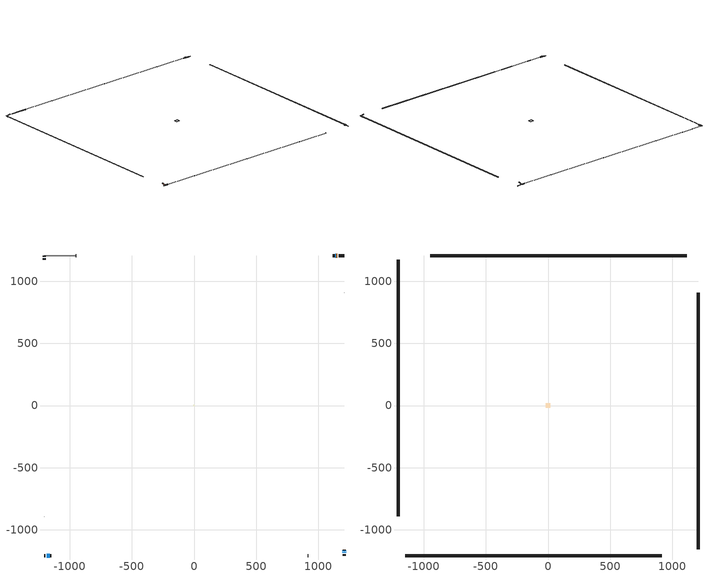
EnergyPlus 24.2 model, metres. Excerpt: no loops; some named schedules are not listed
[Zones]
conditioned space
 floor adiabatic (AdiabaticFloorConstruction): -5.72,-5.72 -5.72,5.72 5.72,5.72 5.72,-5.72 z1.55
 floor foundation (Slab1 construction): -5.61,-5.61 -5.61,5.61 5.61,5.61 5.61,-5.61 z-1.65
 floor foundation (Slab2 construction): -2.3,-0.75 -2.3,0.75 2.3,0.75 2.3,-0.75 z0
 wall outside (RimJoist1 construction): 1182.34,1206.89 1172.1,1206.89 / -1206.89,-1206.89 -1196.65,-1206.89 / -1206.89,1206.89 -1206.89,1196.65 / 1206.89,-1206.89 1206.89,-1196.65 z1.55:1.85
 wall outside (AdiabaticWallConstruction 1): 1152.52,1206.89 1151.6,1206.89 / 1150.68,1206.89 1149.95,1206.89 / 1147.28,1206.89 1146.52,1206.89 z1.55:3.58
 wall outside (AdiabaticWallConstruction): 1145.6,1206.89 1144.93,1206.89 z1.55:2.03; 1206.89,-1186.44 1206.89,-1185.88 / 1206.89,-1178.26 1206.89,-1177.98 / -1186.44,-1206.89 -1184.05,-1206.89 / -1206.89,1186.44 -1206.89,1186.16 / 1142.01,1206.89 1139.8,1206.89 z1.55:3.33; 1206.89,-1184.95 1206.89,-1184.39 / 1206.89,-1180.86 1206.89,-1179.19 / 1206.89,-1177.06 1206.89,-1176.77 / -1183.12,-1206.89 -1180.73,-1206.89 / -1206.89,1185.23 -1206.89,1184.94 / -1179.81,-1206.89 -1178.15,-1206.89 / 1206.89,-1174.21 1206.89,-1173.49 / -1171.87,-1206.89 -1169.48,-1206.89 / 1144.01,1206.89 1142.94,1206.89 / 1138.87,1206.89 1136.65,1206.89 z1.55:1.96; 1206.89,-1183.47 1206.89,-1181.79 / 1206.89,-1172.57 1206.89,-1172.28 / -1166.51,-1206.89 -1164.12,-1206.89 / -1206.89,1184.02 -1206.89,1183.74 z1.55:3.02; 1206.89,-1175.85 1206.89,-1175.13 / -1177.23,-1206.89 -1174.84,-1206.89 / -1163.19,-1206.89 -1160.83,-1206.89 z1.55:2.72; -1173.91,-1206.89 -1172.79,-1206.89 / -1168.55,-1206.89 -1167.43,-1206.89 z1.55:3.23; 1206.89,-1171.36 1206.89,-1170.19 z1.55:2.26
 wall outside (Wall1 construction): 1135.73,1206.89 1129.02,1206.89 / -1159.9,-1206.89 -1153.19,-1206.89 / -1206.89,1182.81 -1206.89,1176.1 / 1206.89,-1169.26 1206.89,-1162.55 z1.55:3.99
 wall outside (Wall3 construction): 1120.01,1206.89 1117.47,1206.89 / -1152.26,-1206.89 -1149.72,-1206.89 / -1206.89,1175.17 -1206.89,1172.63 / 1206.89,-1161.62 1206.89,-1159.08 z1.55:3.99
 wall outside (Wall5 construction): -948.8,1206.89 -950.71,1206.89 / 916.55,-1206.89 918.46,-1206.89 / -1206.89,-893.64 -1206.89,-895.55 / 1206.89,907.19 1206.89,909.1 z1.55:3.99
 wall foundation (FoundationWall1 construction): 1183.27,1206.89,-1.65 1183.27,1206.89,1.55 1204.53,1206.89,1.55 1204.53,1206.89,1.2 1206.89,1206.89,1.2 1206.89,1206.89,-1.65
 wall othersidecoefficients (RimJoist2 construction): 1171.17,1206.89 1162.73,1206.89 z1.55:1.85
 wall othersidecoefficients (AdiabaticWallConstruction 1): 1149.02,1206.89 1148.21,1206.89 z1.55:3.58
 wall othersidecoefficients (Wall2 construction): 1128.09,1206.89 1120.94,1206.89 z1.55:3.99
 wall adiabatic (Wall6 construction): -951.64,1206.89 -1205.96,1206.89 z1.55:3.99
 window (WindowConstruction 22): 1145.6,1206.89 1144.94,1206.89 z1.55:2.03
 window (WindowConstruction 3): 1206.89,-1186.44 1206.89,-1185.88 z1.55:3.33
 window (WindowConstruction 4): 1206.89,-1184.95 1206.89,-1184.39 z1.55:1.96
 window (WindowConstruction 5): 1206.89,-1183.46 1206.89,-1181.79 z1.55:3.02
 window (WindowConstruction 6): 1206.89,-1180.86 1206.89,-1179.19 z1.55:1.96
 window (WindowConstruction 7): 1206.89,-1178.26 1206.89,-1177.98 z1.55:3.33
 window (WindowConstruction 8): 1206.89,-1177.05 1206.89,-1176.77 z1.55:1.96
 window (WindowConstruction 9): -1186.44,-1206.89 -1184.05,-1206.89 z1.55:3.33
 window (WindowConstruction 10): -1183.12,-1206.89 -1180.74,-1206.89 z1.55:1.96
 window (WindowConstruction 11): -1206.89,1186.44 -1206.89,1186.16 z1.55:3.33
 window (WindowConstruction 12): -1206.89,1185.23 -1206.89,1184.95 z1.55:1.96
 window (WindowConstruction 13): -1179.81,-1206.89 -1178.15,-1206.89 z1.55:1.96
 window (WindowConstruction 14): 1206.89,-1175.84 1206.89,-1175.13 z1.55:2.72
 window (WindowConstruction 15): 1206.89,-1174.21 1206.89,-1173.49 z1.55:1.96
 window (WindowConstruction 16): -1177.23,-1206.89 -1174.84,-1206.89 z1.55:2.72
 window (WindowConstruction 23): -1173.91,-1206.89 -1172.79,-1206.89 z1.55:3.23
 window (WindowConstruction 17): -1171.86,-1206.89 -1169.48,-1206.89 z1.55:1.96
 window (WindowConstruction 24): -1168.55,-1206.89 -1167.43,-1206.89 z1.55:3.23
 window (WindowConstruction 18): 1206.89,-1172.57 1206.89,-1172.29 z1.55:3.02
 window (WindowConstruction 19): -1166.5,-1206.89 -1164.12,-1206.89 z1.55:3.02
 window (WindowConstruction 20): -1206.89,1184.02 -1206.89,1183.74 z1.55:3.02
 window (WindowConstruction 21): -1163.19,-1206.89 -1160.83,-1206.89 z1.55:2.72
 window (WindowConstruction 25): 1206.89,-1171.36 1206.89,-1170.19 z1.55:2.26
 window (WindowConstruction): 1144.01,1206.89 1142.94,1206.89 z1.55:1.96
 window (WindowConstruction 1): 1142.01,1206.89 1139.8,1206.89 z1.55:3.33
 window (WindowConstruction 2): 1138.87,1206.89 1136.65,1206.89 z1.55:1.96
 door (Door): 1152.52,1206.89 1151.61,1206.89 z1.55:3.58
 door (Door 1): 1150.68,1206.89 1149.95,1206.89 z1.55:3.58
 door inside (Door 2): 1149.02,1206.89 1148.21,1206.89 z1.55:3.58
 door (Door 3): 1147.28,1206.89 1146.53,1206.89 z1.55:3.58
 ceiling adiabatic (AdiabaticFloorConstruction): 5.72,-5.72 5.72,5.72 -5.72,5.72 -5.72,-5.72 z1.55
attic - vented
 floor to conditioned space (Floor1 construction Reversed): -16.28,-16.28 -16.28,16.28 16.28,16.28 16.28,-16.28 z3.99
 wall outside (Wall4 construction): 1116.54,1206.89 -947.87,1206.89 / -1148.79,-1206.89 915.62,-1206.89 / -1206.89,1171.7 -1206.89,-892.71 / 1206.89,-1158.15 1206.89,906.26 z1.55:3.99
 roof outside (Roof1 construction): 1153.45,1206.89,3.99 1153.45,1175.18,14.56 1161.8,1175.18,14.56 1161.8,1206.89,3.99; -1187.37,-1206.89,3.99 -1187.37,-1175.18,14.56 -1195.72,-1175.18,14.56 -1195.72,-1206.89,3.99; -1206.89,1187.37,3.99 -1175.18,1187.37,14.56 -1175.18,1195.72,14.56 -1206.89,1195.72,3.99; 1206.89,-1187.37,3.99 1175.18,-1187.37,14.56 1175.18,-1195.72,14.56 1206.89,-1195.72,3.99
shading: 1144.03,1206.89 1146.51,1206.89 1146.51,1209.94 1144.03,1209.94 z2.94; 1206.89,-1184.36 1206.89,-1187.96 1207.5,-1187.96 1207.5,-1184.36 z4.85; 1206.89,-1183.78 1206.89,-1185.56 1207.5,-1185.56 1207.5,-1183.78 z2.56; 1206.89,-1179.96 1206.89,-1185.29 1207.5,-1185.29 1207.5,-1179.96 z4.85; 1206.89,-1178.28 1206.89,-1181.77 1207.5,-1181.77 1207.5,-1178.28 z2.87; 1206.89,-1177.07 1206.89,-1179.17 1207.5,-1179.17 1207.5,-1177.07 z4.24; 1206.89,-1176.47 1206.89,-1177.35 1207.5,-1177.35 1207.5,-1176.47 z2.25; -1182.53,-1206.89 -1187.96,-1206.89 -1187.96,-1207.5 -1182.53,-1207.5 z4.85; -1180.13,-1206.89 -1183.73,-1206.89 -1183.73,-1207.5 -1180.13,-1207.5 z2.56; -1206.89,1185.25 -1206.89,1187.35 -1209.94,1187.35 -1209.94,1185.25 z4.24; -1206.89,1184.65 -1206.89,1185.53 -1209.94,1185.53 -1209.94,1184.65 z2.25; -1177.86,-1206.89 -1180.11,-1206.89 -1180.11,-1207.5 -1177.86,-1207.5 z2.25; 1206.89,-1174.22 1206.89,-1176.76 1209.94,-1176.76 1209.94,-1174.22 z3.63; 1206.89,-1173.2 1206.89,-1174.5 1209.94,-1174.5 1209.94,-1173.2 z2.25; -1173.01,-1206.89 -1179.05,-1206.89 -1179.05,-1207.5 -1173.01,-1207.5 z4.55; -1171.57,-1206.89 -1175.13,-1206.89 -1175.13,-1207.5 -1171.57,-1207.5 z4.45; -1168.57,-1206.89 -1172.78,-1206.89 -1172.78,-1207.5 -1168.57,-1207.5 z2.87; -1166.52,-1206.89 -1169.46,-1206.89 -1169.46,-1210.55 -1166.52,-1210.55 z4.14; 1206.89,-1171.37 1206.89,-1173.48 1207.5,-1173.48 1207.5,-1171.37 z3.93; -1163.21,-1206.89 -1167.42,-1206.89 -1167.42,-1209.94 -1163.21,-1209.94 z3.93; -1206.89,1182.83 -1206.89,1184.93 -1209.94,1184.93 -1209.94,1182.83 z3.93; -1156.26,-1206.89 -1167.76,-1206.89 -1167.76,-1207.5 -1156.26,-1207.5 z7.29; 1206.89,-1165.92 1206.89,-1175.63 1207.5,-1175.63 1207.5,-1165.92 z6.53; 1142.64,1206.89 1144.31,1206.89 1144.31,1209.94 1142.64,1209.94 z2.25; 1138.89,1206.89 1142.92,1206.89 1142.92,1209.94 1138.89,1209.94 z4.24; 1136.36,1206.89 1139.17,1206.89 1139.17,1209.94 1136.36,1209.94 z2.25
[Building]
Building 1: Terrain=Suburbs
[Site:Location]
Calgary Intl AP_AB: Latitude {deg}=51.11; Longitude {deg}=-114.02; Time Zone {hr}=-7; Elevation {m}=1084; Keep Site Location Information=Yes
[Site:GroundTemperature:Shallow]
0.326196, -1.55603, -1.70677, -0.813554, 2.7722, 6.34125, 9.43543, 11.3955, 11.562, 9.96783, 6.95256, 3.49299
[Site:WaterMainsTemperature]
Calculation Method=Schedule; Temperature Schedule=mains temperature schedule
[Material] Roughness=Rough; Thermal Absorptance=0.9
Name | Thickness {m} | Conductivity {W/m-K} | Density {kg/m3} | Specific Heat {J/kg-K} | Solar Absorptance | Visible Absorptance
asphalt or fiberglass shingles | 0.00635 | 0.162714 | 1121.4 | 1465.45 | 0.4 | 0.4
ceiling loosefill ins | 0.254 | 0.0480833 | 16.02 | 1046.75 | 0.7 | 0.7
ceiling stud and cavity | 0.1397 | 0.100554 | 65.682 | 1177.47 | 0.7 | 0.7
concrete 4.0 in. | 0.1016 | 1.803125 | 2242.8 | 837.4 | 0.7 | 0.7
concrete 8.0 in. | 0.2032 | 1.803125 | 2242.8 | 837.4 | 0.7 | 0.7
door material | 0.04445 | 0.188738 | 512.64 | 1214.23 | 0.7 | 0.7
door material 1 | 0.04445 | 0.0451087 | 512.64 | 1214.23 | 0.7 | 0.7
door material 2 | 0.04445 | 0.0493698 | 512.64 | 1214.23 | 0.7 | 0.7
exterior vertical ins | 0.0442575 | 0.029427 | 32.04 | 1214.23 | 0.7 | 0.7
floor covering | 0.0127 | 0.0433444 | 54.468 | 1339.84 | 0.6 | 0.6
floor rigid ins; wall rigid ins 2 | 0.512978 | 0.029427 | 32.04 | 1214.23 | 0.7 | 0.7
floor stud and cavity | 0.1397 | 1.75129 | 37.0049 | 1207.88 | 0.7 | 0.7
furniture material conditioned space 1 | 0.1524 | 0.115458 | 640.8 | 1214.23 | 0.6 | 0.6
gypsum board | 0.0127 | 0.160291 | 801 | 837.4 | 0.6 | 0.6
gypsum board 1 | 0.0127 | 0.160291 | 801 | 837.4 | 0.7 | 0.7
osb sheathing 0.5 in. | 0.0127 | 0.115458 | 512.64 | 1214.23 | 0.7 | 0.7
osb sheathing 0.75 in. | 0.01905 | 0.115458 | 512.64 | 1214.23 | 0.7 | 0.7
osb sheathing 2.0 in. | 0.0508 | 0.115458 | 512.64 | 1214.23 | 0.7 | 0.7
rim joist rigid ins; rim joist rigid ins 1; wall rigid ins | 0.051816 | 0.029427 | 32.04 | 1214.23 | 0.7 | 0.7
rim joist stud and cavity | 0.0508 | 0.040317 | 125.044 | 1163.47 | 0.6 | 0.6
rim joist stud and cavity 1 | 0.0508 | 0.0362836 | 125.044 | 1163.47 | 0.6 | 0.6
wall rigid ins 1 | 0.051816 | 0.029427 | 32.04 | 1214.23 | 0.4 | 0.4
wall stud and cavity | 0.1397 | 0.228645 | 139.0536 | 1170.24 | 0.7 | 0.7
wall stud and cavity 1 | 0.1397 | 0.220667 | 139.0536 | 1170.24 | 0.7 | 0.7
wall stud and cavity 2 | 0.1397 | 0.233353 | 139.0536 | 1170.24 | 0.7 | 0.7
wall stud and cavity 3 | 0.0889 | 6.9971 | 50.32683 | 1063.81 | 0.6 | 0.6
wall stud and cavity 4 | 0.1397 | 0.234034 | 139.0536 | 1170.24 | 0.7 | 0.7
wall stud and cavity 5 | 0.1397 | 0.180503 | 139.0536 | 1170.24 | 0.7 | 0.7
wall stud and cavity 6 | 0.0889 | 0.380278 | 52.3479 | 1209.89 | 0.7 | 0.7
wall stud and cavity 7 | 0.0889 | 0.391764 | 83.0341 | 1211.67 | 0.7 | 0.7
wood siding | 0.0254 | 0.102417 | 544.68 | 1172.36 | 0.4 | 0.4
wood siding 1 | 0.00254 | 0.102417 | 544.68 | 1172.36 | 0.4 | 0.4
wood siding 2; wood siding 3; wood siding 4 | 0.0254 | 0.102417 | 544.68 | 1172.36 | 0.7 | 0.7
[WindowMaterial:SimpleGlazingSystem]
Name | U-Factor {W/m2-K} | Solar Heat Gain Coefficient
WindowMaterial | 1.887935 | 0.48
WindowMaterial 1 | 1.75848 | 0.55
WindowMaterial 10 | 1.86693 | 0.49
WindowMaterial 11 | 1.94017 | 0.46
WindowMaterial 12 | 1.91803 | 0.46
WindowMaterial 13 | 1.79027 | 0.53
WindowMaterial 14 | 1.975944 | 0.44
WindowMaterial 15 | 1.76018 | 0.55
WindowMaterial 16 | 1.79084 | 0.53
WindowMaterial 17 | 2.58406 | 0.46
WindowMaterial 18 | 1.8022 | 0.53
WindowMaterial 19 | 2.00661 | 0.43
WindowMaterial 2 | 1.91519 | 0.46
WindowMaterial 3 | 1.96402 | 0.45
WindowMaterial 4 | 1.94301 | 0.45
WindowMaterial 5 | 1.97765 | 0.44
WindowMaterial 6 | 1.970266 | 0.44
WindowMaterial 7 | 2.05884 | 0.38
WindowMaterial 8 | 1.66876 | 0.59
WindowMaterial 9 | 1.85443 | 0.5
[Construction]
AdiabaticFloorConstruction: floor stud and cavity, floor rigid ins, osb sheathing 0.75 in., floor covering
AdiabaticWallConstruction: wood siding 3, wall rigid ins 2, wall stud and cavity 6, gypsum board
AdiabaticWallConstruction 1: wood siding 4, wall rigid ins 2, wall stud and cavity 6, gypsum board
Door: door material
Door 1; Door 3: door material 1
Door 2: door material 2
Floor1 construction Reversed: gypsum board, ceiling stud and cavity, ceiling loosefill ins
FoundationWall1 construction: concrete 8.0 in., gypsum board 1
furniture construction conditioned space 1: furniture material conditioned space 1
PartitionWallConstruction: gypsum board, wall stud and cavity 7, gypsum board
RimJoist1 construction: wood siding 2, rim joist rigid ins, osb sheathing 2.0 in., rim joist stud and cavity
RimJoist2 construction: rim joist rigid ins 1, osb sheathing 2.0 in., rim joist stud and cavity 1
Roof1 construction: asphalt or fiberglass shingles
Slab1 construction; Slab2 construction: concrete 4.0 in.
Wall1 construction: wood siding, wall rigid ins, osb sheathing 0.5 in., wall stud and cavity, gypsum board
Wall2 construction: wall rigid ins 1, osb sheathing 0.5 in., wall stud and cavity 1, gypsum board
Wall3 construction: wood siding, wall rigid ins, osb sheathing 0.5 in., wall stud and cavity 2, gypsum board
Wall4 construction: wood siding 1, wall stud and cavity 3
Wall5 construction: wood siding, wall rigid ins, osb sheathing 0.5 in., wall stud and cavity 4, gypsum board
Wall6 construction: wall rigid ins 1, osb sheathing 0.5 in., wall stud and cavity 5, gypsum board
WindowConstruction: WindowMaterial
WindowConstruction 1: WindowMaterial 1
WindowConstruction 10; WindowConstruction 17: WindowMaterial 9
WindowConstruction 11; WindowConstruction 7: WindowMaterial 6
WindowConstruction 12; WindowConstruction 8: WindowMaterial 7
WindowConstruction 13: WindowMaterial 10
WindowConstruction 14: WindowMaterial 11
WindowConstruction 15: WindowMaterial 12
WindowConstruction 16: WindowMaterial 13
WindowConstruction 18; WindowConstruction 20: WindowMaterial 14
WindowConstruction 19: WindowMaterial 15
WindowConstruction 2: WindowMaterial 2
WindowConstruction 21: WindowMaterial 16
WindowConstruction 22: WindowMaterial 17
WindowConstruction 23; WindowConstruction 24: WindowMaterial 18
WindowConstruction 25: WindowMaterial 19
WindowConstruction 3: WindowMaterial 3
WindowConstruction 4; WindowConstruction 6: WindowMaterial 4
WindowConstruction 5: WindowMaterial 5
WindowConstruction 9: WindowMaterial 8
[Zone] Multiplier=1; Part of Total Floor Area=Yes
Name | Volume {m3}
attic - vented | 1819.2
conditioned space | 808.8
[Space]
Name | Zone | Volume {m3}
attic - vented 1 | attic - vented | 1819.2
conditioned space 1 | conditioned space | 808.8
[ZoneInfiltration:EffectiveLeakageArea]
infil attic - vented 1: Zone or Space=attic - vented 1; Schedule=Always On Discrete; Effective Air Leakage Area {cm2}=36347; Stack Coefficient=0.000904652; Wind Coefficient=2.03217e-05
[ZoneMixing]
whole house fan mix: Zone or Space=attic - vented; Schedule=Always On Continuous; Design Flow Rate Calculation Method=Flow/Zone; Design Flow Rate {m3/s}=0; Source Zone or Space=conditioned space
[SurfaceProperty:OtherSideCoefficients]
other non-freezing space: Combined Convective/Radiative Film Coefficient {W/m2-K}=8.35; Constant Temperature Coefficient=1; External Dry-Bulb Temperature Coefficient=0; Ground Temperature Coefficient=0; Wind Speed Coefficient=0; Zone Air Temperature Coefficient=0; Constant Temperature Schedule=other non-freezing space; Previous Other Side Temperature Coefficient=0
[SurfaceProperty:ExposedFoundationPerimeter] Exposed Perimeter Calculation Method=TotalExposedPerimeter
Name | Total Exposed Perimeter {m}
Slab1 | 23.622
Slab2 | 12.192
[InternalMass] Zone or ZoneList=conditioned space; Space or SpaceList=conditioned space 1
Name | Construction | Surface Area {m2}
furniture mass conditioned space 1 | furniture construction conditioned space 1 | 105.56
partition wall mass | PartitionWallConstruction | 263.9
[Lights]
interior lighting: Zone or ZoneList or Space or SpaceList=conditioned space 1; Schedule=interior lighting schedule; Design Level Calculation Method=LightingLevel; Lighting Level {W}=343.2; Return Air Fraction=0; Fraction Radiant=0.6; Fraction Visible=0.2; Fraction Replaceable=1
[People]
occupants: Zone or ZoneList or Space or SpaceList=conditioned space 1; Number of People Schedule=occupants schedule; Number of People Calculation Method=People; Number of People=3; Fraction Radiant=0.314171; Sensible Heat Fraction=0.56303; Activity Level Schedule=occupants activity schedule; Carbon Dioxide Generation Rate {m3/s-W}=0; Enable ASHRAE 55 Comfort Warnings=No; Mean Radiant Temperature Calculation Type=EnclosureAveraged
[ElectricEquipment] Zone or ZoneList or Space or SpaceList=conditioned space 1; Design Level Calculation Method=EquipmentLevel
Name | Schedule | Design Level {W} | Fraction Latent | Fraction Radiant | Fraction Lost
clothes dryer | clothes dryer schedule | 140.772 | 0.015 | 0.081 | 0.85
clothes washer | clothes washer schedule | 32.1985 | 0.03 | 0.162 | 0.7
cooking range | cooking range schedule | 208.969 | 0.08 | 0.432 | 0.2
dishwasher | dishwasher schedule | 66.8632 | 0.3 | 0.18 | 0.4
fridge | fridge schedule | 72.9452 | 0 | 0.6 | 0
mech vent bath fan 0 | mech vent bath fan 0 schedule | 50.2 | 0 | 0 | 1
mech vent bath fan 1 | mech vent bath fan 1 schedule | 50.2 | 0 | 0 | 1
mech vent bath fan 2 | mech vent bath fan 2 schedule | 50.2 | 0 | 0 | 1
mech vent house fan | mech vent house fan schedule | 0 | 0 | 0 | 1
mech vent house fan cfis | mech vent house fan cfis schedule | 0 | 0 | 0 | 0
mech vent range fan 0 | mech vent range fan 0 schedule | 57 | 0 | 0 | 1
misc plug loads | misc plug loads schedule | 494.7 | 0.045 | 0.513 | 0.1
whole house fan | Always On Discrete | 0 | 0 | 0 | 1
[OtherEquipment] Zone or ZoneList or Space or SpaceList=conditioned space 1; Design Level Calculation Method=EquipmentLevel
Name | Fuel Type | Schedule | Design Level {W} | Fraction Latent | Fraction Radiant | Fraction Lost
clothes dryer 1 | Electricity | clothes dryer schedule | 0 | 0.015 | 0.081 | 0.85
cooking range 1 | Electricity | cooking range schedule | 0 | 0.08 | 0.432 | 0.2
general water use latent | None | general water use schedule | 59.3978 | 1 | 0 | 0
general water use sensible | None | general water use schedule | -58.539 | 0 | 0.6 | 0
mech vent house fan latent load | None | Always On Discrete | 0 | 1 | 0 | 0
mech vent house fan sensible load | None | Always On Discrete | 0 | 0 | 0 | 0
water heater energy adjustment1 | NaturalGas | Always On Discrete | 0.01 | 0 | 0 | 1
[ZoneInfiltration:DesignFlowRate] Zone or ZoneList or Space or SpaceList=conditioned space 1; Schedule=Always On Discrete; Design Flow Rate Calculation Method=Flow/Zone; Design Flow Rate {m3/s}=0
infil flow; natural vent flow; whole house fan flow
[Foundation:Kiva] Initial Indoor Air Temperature {C}=18; Wall Depth Below Slab {m}=0.2032
Name | Wall Height Above Grade {m} | Custom Block Material Name 1 | Custom Block Depth 1 {m} | Custom Block X Position 1 {m} | Custom Block Z Position 1 {m}
Foundation Kiva 1 | 1.55 | exterior vertical ins | 3.2 | 0.2159 | 0
Foundation Kiva 2 | 0.1016
[Foundation:Kiva:Settings]
Soil Conductivity {W/m-K}=0.849921; Soil Density {kg/m3}=1842.3; Soil Specific Heat {J/kg-K}=418.7; Ground Solar Absorptivity=0.9; Ground Thermal Absorptivity=0.9; Ground Surface Roughness {m}=0.03; Far-Field Width {m}=40; Deep-Ground Boundary Condition=ZeroFlux; Deep-Ground Depth {m}=40; Minimum Cell Dimension {m}=0.2; Maximum Cell Growth Coefficient=3; Simulation Timestep=Timestep
[Exterior:Lights]
exterior lighting: Schedule=exterior lighting schedule; Design Level {W}=75.6
[Schedule:Constant]
Name | Hourly Value
Always On Continuous; mech vent house fan schedule; mech vent house fan cfis schedule; Always On Discrete | 1
other non-freezing space; fridge schedule | 0
occupants activity schedule | 117.228
[Schedule:Week:Daily]
interior lighting schedule Week Rule - Jan1-Jan27: interior lighting schedule day, interior lighting schedule day, interior lighting schedule day, interior lighting schedule day, interior lighting schedule day, interior lighting schedule day, interior lighting schedule day, interior lighting schedule default day, interior lighting schedule default day, interior lighting schedule default day, interior lighting schedule default day, interior lighting schedule default day
interior lighting schedule Week Rule - Jan28-Feb3: interior lighting schedule day, interior lighting schedule day, interior lighting schedule day, interior lighting schedule day, interior lighting schedule day 1, interior lighting schedule day 1, interior lighting schedule day 1, interior lighting schedule default day, interior lighting schedule default day, interior lighting schedule default day, interior lighting schedule default day, interior lighting schedule default day
interior lighting schedule Week Rule - Feb4-Feb24: interior lighting schedule day 1, interior lighting schedule day 1, interior lighting schedule day 1, interior lighting schedule day 1, interior lighting schedule day 1, interior lighting schedule day 1, interior lighting schedule day 1, interior lighting schedule default day, interior lighting schedule default day, interior lighting schedule default day, interior lighting schedule default day, interior lighting schedule default day
interior lighting schedule Week Rule - Feb25-Mar3: interior lighting schedule day 1, interior lighting schedule day 1, interior lighting schedule day 1, interior lighting schedule day 1, interior lighting schedule day 2, interior lighting schedule day 2, interior lighting schedule day 2, interior lighting schedule default day, interior lighting schedule default day, interior lighting schedule default day, interior lighting schedule default day, interior lighting schedule default day
interior lighting schedule Week Rule - Mar4-Mar31: interior lighting schedule day 2, interior lighting schedule day 2, interior lighting schedule day 2, interior lighting schedule day 2, interior lighting schedule day 2, interior lighting schedule day 2, interior lighting schedule day 2, interior lighting schedule default day, interior lighting schedule default day, interior lighting schedule default day, interior lighting schedule default day, interior lighting schedule default day
interior lighting schedule Week Rule - Apr1-Apr28: interior lighting schedule day 3, interior lighting schedule day 3, interior lighting schedule day 3, interior lighting schedule day 3, interior lighting schedule day 3, interior lighting schedule day 3, interior lighting schedule day 3, interior lighting schedule default day, interior lighting schedule default day, interior lighting schedule default day, interior lighting schedule default day, interior lighting schedule default day
interior lighting schedule Week Rule - Apr29-May5: interior lighting schedule day 3, interior lighting schedule day 3, interior lighting schedule day 4, interior lighting schedule day 4, interior lighting schedule day 4, interior lighting schedule day 4, interior lighting schedule day 4, interior lighting schedule default day, interior lighting schedule default day, interior lighting schedule default day, interior lighting schedule default day, interior lighting schedule default day
interior lighting schedule Week Rule - May6-May26: interior lighting schedule day 4, interior lighting schedule day 4, interior lighting schedule day 4, interior lighting schedule day 4, interior lighting schedule day 4, interior lighting schedule day 4, interior lighting schedule day 4, interior lighting schedule default day, interior lighting schedule default day, interior lighting schedule default day, interior lighting schedule default day, interior lighting schedule default day
interior lighting schedule Week Rule - May27-Jun2: interior lighting schedule day 4, interior lighting schedule day 4, interior lighting schedule day 4, interior lighting schedule day 4, interior lighting schedule day 4, interior lighting schedule day 5, interior lighting schedule day 5, interior lighting schedule default day, interior lighting schedule default day, interior lighting schedule default day, interior lighting schedule default day, interior lighting schedule default day
interior lighting schedule Week Rule - Jun3-Jun30: interior lighting schedule day 5, interior lighting schedule day 5, interior lighting schedule day 5, interior lighting schedule day 5, interior lighting schedule day 5, interior lighting schedule day 5, interior lighting schedule day 5, interior lighting schedule default day, interior lighting schedule default day, interior lighting schedule default day, interior lighting schedule default day, interior lighting schedule default day
interior lighting schedule Week Rule - Jul1-Jul28: interior lighting schedule day 6, interior lighting schedule day 6, interior lighting schedule day 6, interior lighting schedule day 6, interior lighting schedule day 6, interior lighting schedule day 6, interior lighting schedule day 6, interior lighting schedule default day, interior lighting schedule default day, interior lighting schedule default day, interior lighting schedule default day, interior lighting schedule default day
interior lighting schedule Week Rule - Jul29-Aug4: interior lighting schedule day 6, interior lighting schedule day 6, interior lighting schedule day 6, interior lighting schedule day 7, interior lighting schedule day 7, interior lighting schedule day 7, interior lighting schedule day 7, interior lighting schedule default day, interior lighting schedule default day, interior lighting schedule default day, interior lighting schedule default day, interior lighting schedule default day
interior lighting schedule Week Rule - Aug5-Aug25: interior lighting schedule day 7, interior lighting schedule day 7, interior lighting schedule day 7, interior lighting schedule day 7, interior lighting schedule day 7, interior lighting schedule day 7, interior lighting schedule day 7, interior lighting schedule default day, interior lighting schedule default day, interior lighting schedule default day, interior lighting schedule default day, interior lighting schedule default day
interior lighting schedule Week Rule - Aug26-Sep1: interior lighting schedule day 7, interior lighting schedule day 7, interior lighting schedule day 7, interior lighting schedule day 7, interior lighting schedule day 7, interior lighting schedule day 7, interior lighting schedule day 8, interior lighting schedule default day, interior lighting schedule default day, interior lighting schedule default day, interior lighting schedule default day, interior lighting schedule default day
interior lighting schedule Week Rule - Sep2-Sep29: interior lighting schedule day 8, interior lighting schedule day 8, interior lighting schedule day 8, interior lighting schedule day 8, interior lighting schedule day 8, interior lighting schedule day 8, interior lighting schedule day 8, interior lighting schedule default day, interior lighting schedule default day, interior lighting schedule default day, interior lighting schedule default day, interior lighting schedule default day
interior lighting schedule Week Rule - Sep30-Oct6: interior lighting schedule day 8, interior lighting schedule day 9, interior lighting schedule day 9, interior lighting schedule day 9, interior lighting schedule day 9, interior lighting schedule day 9, interior lighting schedule day 9, interior lighting schedule default day, interior lighting schedule default day, interior lighting schedule default day, interior lighting schedule default day, interior lighting schedule default day
interior lighting schedule Week Rule - Oct7-Oct27: interior lighting schedule day 9, interior lighting schedule day 9, interior lighting schedule day 9, interior lighting schedule day 9, interior lighting schedule day 9, interior lighting schedule day 9, interior lighting schedule day 9, interior lighting schedule default day, interior lighting schedule default day, interior lighting schedule default day, interior lighting schedule default day, interior lighting schedule default day
interior lighting schedule Week Rule - Oct28-Nov3: interior lighting schedule day 9, interior lighting schedule day 9, interior lighting schedule day 9, interior lighting schedule day 9, interior lighting schedule day 10, interior lighting schedule day 10, interior lighting schedule day 10, interior lighting schedule default day, interior lighting schedule default day, interior lighting schedule default day, interior lighting schedule default day, interior lighting schedule default day
interior lighting schedule Week Rule - Nov4-Nov24: interior lighting schedule day 10, interior lighting schedule day 10, interior lighting schedule day 10, interior lighting schedule day 10, interior lighting schedule day 10, interior lighting schedule day 10, interior lighting schedule day 10, interior lighting schedule default day, interior lighting schedule default day, interior lighting schedule default day, interior lighting schedule default day, interior lighting schedule default day
interior lighting schedule Week Rule - Nov25-Dec1: interior lighting schedule day 10, interior lighting schedule day 10, interior lighting schedule day 10, interior lighting schedule day 10, interior lighting schedule day 10, interior lighting schedule day 10, interior lighting schedule day 11, interior lighting schedule default day, interior lighting schedule default day, interior lighting schedule default day, interior lighting schedule default day, interior lighting schedule default day
interior lighting schedule Week Rule - Dec2-Dec31: interior lighting schedule day 11, interior lighting schedule day 11, interior lighting schedule day 11, interior lighting schedule day 11, interior lighting schedule day 11, interior lighting schedule day 11, interior lighting schedule day 11, interior lighting schedule default day, interior lighting schedule default day, interior lighting schedule default day, interior lighting schedule default day, interior lighting schedule default day
occupants schedule Week Rule - Jan1-Dec31: occupants schedule day, occupants schedule day, occupants schedule day, occupants schedule day, occupants schedule day, occupants schedule day, occupants schedule day, occupants schedule default day, occupants schedule default day, occupants schedule default day, occupants schedule default day, occupants schedule default day
clothes dryer schedule Week Rule - Jan1-Dec31: clothes dryer schedule day, clothes dryer schedule day, clothes dryer schedule day, clothes dryer schedule day, clothes dryer schedule day, clothes dryer schedule day, clothes dryer schedule day, clothes dryer schedule default day, clothes dryer schedule default day, clothes dryer schedule default day, clothes dryer schedule default day, clothes dryer schedule default day
clothes washer schedule Week Rule - Jan1-Dec31: clothes washer schedule day, clothes washer schedule day, clothes washer schedule day, clothes washer schedule day, clothes washer schedule day, clothes washer schedule day, clothes washer schedule day, clothes washer schedule default day, clothes washer schedule default day, clothes washer schedule default day, clothes washer schedule default day, clothes washer schedule default day
cooking range schedule Week Rule - Jan1-Dec31: cooking range schedule day, cooking range schedule day, cooking range schedule day, cooking range schedule day, cooking range schedule day, cooking range schedule day, cooking range schedule day, cooking range schedule default day, cooking range schedule default day, cooking range schedule default day, cooking range schedule default day, cooking range schedule default day
dishwasher schedule Week Rule - Jan1-Dec31: dishwasher schedule day, dishwasher schedule day, dishwasher schedule day, dishwasher schedule day, dishwasher schedule day, dishwasher schedule day, dishwasher schedule day, dishwasher schedule default day, dishwasher schedule default day, dishwasher schedule default day, dishwasher schedule default day, dishwasher schedule default day
mech vent bath fan 0 schedule Week Rule - Jan1-Dec31: mech vent bath fan 0 schedule day, mech vent bath fan 0 schedule day, mech vent bath fan 0 schedule day, mech vent bath fan 0 schedule day, mech vent bath fan 0 schedule day, mech vent bath fan 0 schedule day, mech vent bath fan 0 schedule day, mech vent bath fan 0 schedule default day, mech vent bath fan 0 schedule default day, mech vent bath fan 0 schedule default day, mech vent bath fan 0 schedule default day, mech vent bath fan 0 schedule default day
[Schedule:Year]
interior lighting schedule: interior lighting schedule Week Rule - Jan1-Jan27, 1, 1, 1, 27, interior lighting schedule Week Rule - Jan28-Feb3, 1, 28, 2, 3, interior lighting schedule Week Rule - Feb4-Feb24, 2, 4, 2, 24, interior lighting schedule Week Rule - Feb25-Mar3, 2, 25, 3, 3, interior lighting schedule Week Rule - Mar4-Mar31, 3, 4, 3, 31, interior lighting schedule Week Rule - Apr1-Apr28, 4, 1, 4, 28, interior lighting schedule Week Rule - Apr29-May5, 4, 29, 5, 5, interior lighting schedule Week Rule - May6-May26, 5, 6, 5, 26, interior lighting schedule Week Rule - May27-Jun2, 5, 27, 6, 2, interior lighting schedule Week Rule - Jun3-Jun30, 6, 3, 6, 30, interior lighting schedule Week Rule - Jul1-Jul28, 7, 1, 7, 28, interior lighting schedule Week Rule - Jul29-Aug4, 7, 29, 8, 4, interior lighting schedule Week Rule - Aug5-Aug25, 8, 5, 8, 25, interior lighting schedule Week Rule - Aug26-Sep1, 8, 26, 9, 1, interior lighting schedule Week Rule - Sep2-Sep29, 9, 2, 9, 29, interior lighting schedule Week Rule - Sep30-Oct6, 9, 30, 10, 6, interior lighting schedule Week Rule - Oct7-Oct27, 10, 7, 10, 27, interior lighting schedule Week Rule - Oct28-Nov3, 10, 28, 11, 3, interior lighting schedule Week Rule - Nov4-Nov24, 11, 4, 11, 24, interior lighting schedule Week Rule - Nov25-Dec1, 11, 25, 12, 1, interior lighting schedule Week Rule - Dec2-Dec31, 12, 2, 12, 31
occupants schedule: occupants schedule Week Rule - Jan1-Dec31, 1, 1, 12, 31
clothes dryer schedule: clothes dryer schedule Week Rule - Jan1-Dec31, 1, 1, 12, 31
clothes washer schedule: clothes washer schedule Week Rule - Jan1-Dec31, 1, 1, 12, 31
cooking range schedule: cooking range schedule Week Rule - Jan1-Dec31, 1, 1, 12, 31
dishwasher schedule: dishwasher schedule Week Rule - Jan1-Dec31, 1, 1, 12, 31
mech vent bath fan 0 schedule: mech vent bath fan 0 schedule Week Rule - Jan1-Dec31, 1, 1, 12, 31
mech vent bath fan 1 schedule: mech vent bath fan 1 schedule Week Rule - Jan1-Dec31, 1, 1, 12, 31
mech vent bath fan 2 schedule: mech vent bath fan 2 schedule Week Rule - Jan1-Dec31, 1, 1, 12, 31
mech vent range fan 0 schedule: mech vent range fan 0 schedule Week Rule - Jan1-Dec31, 1, 1, 12, 31
misc plug loads schedule: misc plug loads schedule Week Rule - Jan1-Dec31, 1, 1, 12, 31
general water use schedule: general water use schedule Week Rule - Jan1-Dec31, 1, 1, 12, 31
exterior lighting schedule: exterior lighting schedule Week Rule - Jan1-Jan27, 1, 1, 1, 27, exterior lighting schedule Week Rule - Jan28-Feb3, 1, 28, 2, 3, exterior lighting schedule Week Rule - Feb4-Feb24, 2, 4, 2, 24, exterior lighting schedule Week Rule - Feb25-Mar3, 2, 25, 3, 3, exterior lighting schedule Week Rule - Mar4-Mar31, 3, 4, 3, 31, exterior lighting schedule Week Rule - Apr1-Apr28, 4, 1, 4, 28, exterior lighting schedule Week Rule - Apr29-May5, 4, 29, 5, 5, exterior lighting schedule Week Rule - May6-May26, 5, 6, 5, 26, exterior lighting schedule Week Rule - May27-Jun2, 5, 27, 6, 2, exterior lighting schedule Week Rule - Jun3-Jun30, 6, 3, 6, 30, exterior lighting schedule Week Rule - Jul1-Jul28, 7, 1, 7, 28, exterior lighting schedule Week Rule - Jul29-Aug4, 7, 29, 8, 4, exterior lighting schedule Week Rule - Aug5-Aug25, 8, 5, 8, 25, exterior lighting schedule Week Rule - Aug26-Sep1, 8, 26, 9, 1, exterior lighting schedule Week Rule - Sep2-Sep29, 9, 2, 9, 29, exterior lighting schedule Week Rule - Sep30-Oct6, 9, 30, 10, 6, exterior lighting schedule Week Rule - Oct7-Oct27, 10, 7, 10, 27, exterior lighting schedule Week Rule - Oct28-Nov3, 10, 28, 11, 3, exterior lighting schedule Week Rule - Nov4-Nov24, 11, 4, 11, 24, exterior lighting schedule Week Rule - Nov25-Dec1, 11, 25, 12, 1, exterior lighting schedule Week Rule - Dec2-Dec31, 12, 2, 12, 31
[Schedule:Compact]
mains temperature schedule: Through: 01/01, For: AllDays, Until: 24:00, 5.30611, Through: 01/02, For: AllDays, Until: 24:00, 5.24556, Through: 01/03, For: AllDays, Until: 24:00, 5.18611, Through: 01/04, For: AllDays, Until: 24:00, 5.12778, Through: 01/05, For: AllDays, Until: 24:00, 5.07, Through: 01/06, For: AllDays, Until: 24:00, 5.01278, Through: 01/07, For: AllDays, Until: 24:00, 4.95722, Through: 01/08, For: AllDays, Until: 24:00, 4.90222, Through: 01/09, For: AllDays, Until: 24:00, 4.84778, Through: 01/10, For: AllDays, Until: 24:00, 4.795, Through: 01/11, For: AllDays, Until: 24:00, 4.74278, Through: 01/12, For: AllDays, Until: 24:00, 4.69167, Through: 01/13, For: AllDays, Until: 24:00, 4.64111, Through: 01/14, For: AllDays, Until: 24:00, 4.59222, Through: 01/15, For: AllDays, Until: 24:00, 4.54389, Through: 01/16, For: AllDays, Until: 24:00, 4.49722, Through: 01/17, For: AllDays, Until: 24:00, 4.45111, Through: 01/18, For: AllDays, Until: 24:00, 4.40611, Through: 01/19, For: AllDays, Until: 24:00, 4.36222, Through: 01/20, For: AllDays, Until: 24:00, 4.32, Through: 01/21, For: AllDays, Until: 24:00, 4.27833, Through: 01/22, For: AllDays, Until: 24:00, 4.23778, Through: 01/23, For: AllDays, Until: 24:00, 4.19833, Through: 01/24, For: AllDays, Until: 24:00, 4.16056, Through: 01/25, For: AllDays, Until: 24:00, 4.12333, Through: 01/26, For: AllDays, Until: 24:00, 4.08778, Through: 01/27, For: AllDays, Until: 24:00, 4.05278, Through: 01/28, For: AllDays, Until: 24:00, 4.01944, Through: 01/29, For: AllDays, Until: 24:00, 3.98722, Through: 01/30, For: AllDays, Until: 24:00, 3.95611, Through: 01/31, For: AllDays, Until: 24:00, 3.92667, Through: 02/01, For: AllDays, Until: 24:00, 3.89778, Through: 02/02, For: AllDays, Until: 24:00, 3.87056, Through: 02/03, For: AllDays, Until: 24:00, 3.84444, Through: 02/04, For: AllDays, Until: 24:00, 3.82, Through: 02/05, For: AllDays, Until: 24:00, 3.79611, Through: 02/06, For: AllDays, Until: 24:00, 3.77389, Through: 02/07, For: AllDays, Until: 24:00, 3.75333, Through: 02/08, For: AllDays, Until: 24:00, 3.73333, Through: 02/09, For: AllDays, Until: 24:00, 3.715, Through: 02/10, For: AllDays, Until: 24:00, 3.69778, Through: 02/11, For: AllDays, Until: 24:00, 3.68222, Through: 02/12, For: AllDays, Until: 24:00, 3.66778, Through: 02/13, For: AllDays, Until: 24:00, 3.65444, Through: 02/14, For: AllDays, Until: 24:00, 3.64278, Through: 02/15, For: AllDays, Until: 24:00, 3.63222, Through: 02/16, For: AllDays, Until: 24:00, 3.62278, Through: 02/17, For: AllDays, Until: 24:00, 3.615, Through: 02/18, For: AllDays, Until: 24:00, 3.60833, Through: 02/19, For: AllDays, Until: 24:00, 3.60333, Through: 02/20, For: AllDays, Until: 24:00, 3.59944, Through: 02/21, For: AllDays, Until: 24:00, 3.59667, Through: 02/22, For: AllDays, Until: 24:00, 3.59556, Through: 02/23, For: AllDays, Until: 24:00, 3.59556, Through: 02/24, For: AllDays, Until: 24:00, 3.59722, Through: 02/25, For: AllDays, Until: 24:00, 3.6, Through: 02/26, For: AllDays, Until: 24:00, 3.60389, Through: 02/27, For: AllDays, Until: 24:00, 3.60944, Through: 02/28, For: AllDays, Until: 24:00, 3.61611, Through: 03/01, For: AllDays, Until: 24:00, 3.62444, Through: 03/02, For: AllDays, Until: 24:00, 3.63333, Through: 03/03, For: AllDays, Until: 24:00, 3.64444, Through: 03/04, For: AllDays, Until: 24:00, 3.65611, Through: 03/05, For: AllDays, Until: 24:00, 3.67, Through: 03/06, For: AllDays, Until: 24:00, 3.68444, Through: 03/07, For: AllDays, Until: 24:00, 3.70056, Through: 03/08, For: AllDays, Until: 24:00, 3.71778, Through: 03/09, For: AllDays, Until: 24:00, 3.73611, Through: 03/10, For: AllDays, Until: 24:00, 3.75611, Through: 03/11, For: AllDays, Until: 24:00, 3.77722, Through: 03/12, For: AllDays, Until: 24:00, 3.79944, Through: 03/13, For: AllDays, Until: 24:00, 3.82333, Through: 03/14, For: AllDays, Until: 24:00, 3.84833, Through: 03/15, For: AllDays, Until: 24:00, 3.87444, Through: 03/16, For: AllDays, Until: 24:00, 3.90222, Through: 03/17, For: AllDays, Until: 24:00, 3.93056, Through: 03/18, For: AllDays, Until: 24:00, 3.96056, Through: 03/19, For: AllDays, Until: 24:00, 3.99167, Through: 03/20, For: AllDays, Until: 24:00, 4.02444, Through: 03/21, For: AllDays, Until: 24:00, 4.05778, Through: 03/22, For: AllDays, Until: 24:00, 4.09278, Through: 03/23, For: AllDays, Until: 24:00, 4.12833, Through: 03/24, For: AllDays, Until: 24:00, 4.16556, Through: 03/25, For: AllDays, Until: 24:00, 4.20389, Through: 03/26, For: AllDays, Until: 24:00, 4.24333, Through: 03/27, For: AllDays, Until: 24:00, 4.28389, Through: 03/28, For: AllDays, Until: 24:00, 4.32611, Through: 03/29, For: AllDays, Until: 24:00, 4.36889, Through: 03/30, For: AllDays, Until: 24:00, 4.41278, Through: 03/31, For: AllDays, Until: 24:00, 4.45778, Through: 04/01, For: AllDays, Until: 24:00, 4.50389, Through: 04/02, For: AllDays, Until: 24:00, 4.55111, Through: 04/03, For: AllDays, Until: 24:00, 4.59944, Through: 04/04, For: AllDays, Until: 24:00, 4.64833, Through: 04/05, For: AllDays, Until: 24:00, 4.69889, Through: 04/06, For: AllDays, Until: 24:00, 4.75, Through: 04/07, For: AllDays, Until: 24:00, 4.80222, Through: 04/08, For: AllDays, Until: 24:00, 4.85556, Through: 04/09, For: AllDays, Until: 24:00, 4.91, Through: 04/10, For: AllDays, Until: 24:00, 4.965, Through: 04/11, For: AllDays, Until: 24:00, 5.02111, Through: 04/12, For: AllDays, Until: 24:00, 5.07833, Through: 04/13, For: AllDays, Until: 24:00, 5.13611, Through: 04/14, For: AllDays, Until: 24:00, 5.195, Through: 04/15, For: AllDays, Until: 24:00, 5.25444, Through: 04/16, For: AllDays, Until: 24:00, 5.315, Through: 04/17, For: AllDays, Until: 24:00, 5.37611, Through: 04/18, For: AllDays, Until: 24:00, 5.43833, Through: 04/19, For: AllDays, Until: 24:00, 5.50111, Through: 04/20, For: AllDays, Until: 24:00, 5.565, Through: 04/21, For: AllDays, Until: 24:00, 5.62944, Through: 04/22, For: AllDays, Until: 24:00, 5.69444, Through: 04/23, For: AllDays, Until: 24:00, 5.76, Through: 04/24, For: AllDays, Until: 24:00, 5.82667, Through: 04/25, For: AllDays, Until: 24:00, 5.89389, Through: 04/26, For: AllDays, Until: 24:00, 5.96167, Through: 04/27, For: AllDays, Until: 24:00, 6.03056, Through: 04/28, For: AllDays, Until: 24:00, 6.09944, Through: 04/29, For: AllDays, Until: 24:00, 6.16944, Through: 04/30, For: AllDays, Until: 24:00, 6.23944, Through: 05/01, For: AllDays, Until: 24:00, 6.31056, Through: 05/02, For: AllDays, Until: 24:00, 6.38167, Through: 05/03, For: AllDays, Until: 24:00, 6.45333, Through: 05/04, For: AllDays, Until: 24:00, 6.52611, Through: 05/05, For: AllDays, Until: 24:00, 6.59889, Through: 05/06, For: AllDays, Until: 24:00, 6.67167, Through: 05/07, For: AllDays, Until: 24:00, 6.74556, Through: 05/08, For: AllDays, Until: 24:00, 6.81944, Through: 05/09, For: AllDays, Until: 24:00, 6.89389, Through: 05/10, For: AllDays, Until: 24:00, 6.96889, Through: 05/11, For: AllDays, Until: 24:00, 7.04389, Through: 05/12, For: AllDays, Until: 24:00, 7.11944, Through: 05/13, For: AllDays, Until: 24:00, 7.195, Through: 05/14, For: AllDays, Until: 24:00, 7.27111, Through: 05/15, For: AllDays, Until: 24:00, 7.34722, Through: 05/16, For: AllDays, Until: 24:00, 7.42389, Through: 05/17, For: AllDays, Until: 24:00, 7.50056, Through: 05/18, For: AllDays, Until: 24:00, 7.57722, Through: 05/19, For: AllDays, Until: 24:00, 7.65444, Through: 05/20, For: AllDays, Until: 24:00, 7.73167, Through: 05/21, For: AllDays, Until: 24:00, 7.80889, Through: 05/22, For: AllDays, Until: 24:00, 7.88611, Through: 05/23, For: AllDays, Until: 24:00, 7.96333, Through: 05/24, For: AllDays, Until: 24:00, 8.04111, Through: 05/25, For: AllDays, Until: 24:00, 8.11833, Through: 05/26, For: AllDays, Until: 24:00, 8.19611, Through: 05/27, For: AllDays, Until: 24:00, 8.27333, Through: 05/28, For: AllDays, Until: 24:00, 8.35056, Through: 05/29, For: AllDays, Until: 24:00, 8.42778, Through: 05/30, For: AllDays, Until: 24:00, 8.505, Through: 05/31, For: AllDays, Until: 24:00, 8.58222, Through: 06/01, For: AllDays, Until: 24:00, 8.65889, Through: 06/02, For: AllDays, Until: 24:00, 8.73556, Through: 06/03, For: AllDays, Until: 24:00, 8.81222, Through: 06/04, For: AllDays, Until: 24:00, 8.88889, Through: 06/05, For: AllDays, Until: 24:00, 8.965, Through: 06/06, For: AllDays, Until: 24:00, 9.04056, Through: 06/07, For: AllDays, Until: 24:00, 9.11611, Through: 06/08, For: AllDays, Until: 24:00, 9.19167, Through: 06/09, For: AllDays, Until: 24:00, 9.26667, Through: 06/10, For: AllDays, Until: 24:00, 9.34111, Through: 06/11, For: AllDays, Until: 24:00, 9.41556, Through: 06/12, For: AllDays, Until: 24:00, 9.48889, Through: 06/13, For: AllDays, Until: 24:00, 9.56278, Through: 06/14, For: AllDays, Until: 24:00, 9.63556, Through: 06/15, For: AllDays, Until: 24:00, 9.70833, Through: 06/16, For: AllDays, Until: 24:00, 9.78, Through: 06/17, For: AllDays, Until: 24:00, 9.85167, Through: 06/18, For: AllDays, Until: 24:00, 9.92278, Through: 06/19, For: AllDays, Until: 24:00, 9.99333, Through: 06/20, For: AllDays, Until: 24:00, 10.0633, Through: 06/21, For: AllDays, Until: 24:00, 10.1328, Through: 06/22, For: AllDays, Until: 24:00, 10.2011, Through: 06/23, For: AllDays, Until: 24:00, 10.2694, Through: 06/24, For: AllDays, Until: 24:00, 10.3367, Through: 06/25, For: AllDays, Until: 24:00, 10.4039, Through: 06/26, For: AllDays, Until: 24:00, 10.47, Through: 06/27, For: AllDays, Until: 24:00, 10.5356, Through: 06/28, For: AllDays, Until: 24:00, 10.6, Through: 06/29, For: AllDays, Until: 24:00, 10.6639, Through: 06/30, For: AllDays, Until: 24:00, 10.7272, Through: 07/01, For: AllDays, Until: 24:00, 10.7894, Through: 07/02, For: AllDays, Until: 24:00, 10.8511, Through: 07/03, For: AllDays, Until: 24:00, 10.9122, Through: 07/04, For: AllDays, Until: 24:00, 10.9722, Through: 07/05, For: AllDays, Until: 24:00, 11.0311, Through: 07/06, For: AllDays, Until: 24:00, 11.0894, Through: 07/07, For: AllDays, Until: 24:00, 11.1467, Through: 07/08, For: AllDays, Until: 24:00, 11.2033, Through: 07/09, For: AllDays, Until: 24:00, 11.2589, Through: 07/10, For: AllDays, Until: 24:00, 11.3133, Through: 07/11, For: AllDays, Until: 24:00, 11.3672, Through: 07/12, For: AllDays, Until: 24:00, 11.42, Through: 07/13, For: AllDays, Until: 24:00, 11.4717, Through: 07/14, For: AllDays, Until: 24:00, 11.5222, Through: 07/15, For: AllDays, Until: 24:00, 11.5717, Through: 07/16, For: AllDays, Until: 24:00, 11.6206, Through: 07/17, For: AllDays, Until: 24:00, 11.6683, Through: 07/18, For: AllDays, Until: 24:00, 11.715, Through: 07/19, For: AllDays, Until: 24:00, 11.76, Through: 07/20, For: AllDays, Until: 24:00, 11.8044, Through: 07/21, For: AllDays, Until: 24:00, 11.8478, Through: 07/22, For: AllDays, Until: 24:00, 11.89, Through: 07/23, For: AllDays, Until: 24:00, 11.9311, Through: 07/24, For: AllDays, Until: 24:00, 11.9711, Through: 07/25, For: AllDays, Until: 24:00, 12.01, Through: 07/26, For: AllDays, Until: 24:00, 12.0478, Through: 07/27, For: AllDays, Until: 24:00, 12.0839, Through: 07/28, For: AllDays, Until: 24:00, 12.1194, Through: 07/29, For: AllDays, Until: 24:00, 12.1533, Through: 07/30, For: AllDays, Until: 24:00, 12.1861, Through: 07/31, For: AllDays, Until: 24:00, 12.2178, Through: 08/01, For: AllDays, Until: 24:00, 12.2483, Through: 08/02, For: AllDays, Until: 24:00, 12.2778, Through: 08/03, For: AllDays, Until: 24:00, 12.3056, Through: 08/04, For: AllDays, Until: 24:00, 12.3322, Through: 08/05, For: AllDays, Until: 24:00, 12.3578, Through: 08/06, For: AllDays, Until: 24:00, 12.3822, Through: 08/07, For: AllDays, Until: 24:00, 12.405, Through: 08/08, For: AllDays, Until: 24:00, 12.4267, Through: 08/09, For: AllDays, Until: 24:00, 12.4472, Through: 08/10, For: AllDays, Until: 24:00, 12.4661, Through: 08/11, For: AllDays, Until: 24:00, 12.4839, Through: 08/12, For: AllDays, Until: 24:00, 12.5006, Through: 08/13, For: AllDays, Until: 24:00, 12.5156, Through: 08/14, For: AllDays, Until: 24:00, 12.5294, Through: 08/15, For: AllDays, Until: 24:00, 12.5422, Through: 08/16, For: AllDays, Until: 24:00, 12.5533, Through: 08/17, For: AllDays, Until: 24:00, 12.5633, Through: 08/18, For: AllDays, Until: 24:00, 12.5722, Through: 08/19, For: AllDays, Until: 24:00, 12.5794, Through: 08/20, For: AllDays, Until: 24:00, 12.585, Through: 08/21, For: AllDays, Until: 24:00, 12.59, Through: 08/22, For: AllDays, Until: 24:00, 12.5933, Through: 08/23, For: AllDays, Until: 24:00, 12.595, Through: 08/24, For: AllDays, Until: 24:00, 12.5961, Through: 08/25, For: AllDays, Until: 24:00, 12.595, Through: 08/26, For: AllDays, Until: 24:00, 12.5933, Through: 08/27, For: AllDays, Until: 24:00, 12.59, Through: 08/28, For: AllDays, Until: 24:00, 12.585, Through: 08/29, For: AllDays, Until: 24:00, 12.5789, Through: 08/30, For: AllDays, Until: 24:00, 12.5717, Through: 08/31, For: AllDays, Until: 24:00, 12.5633, Through: 09/01, For: AllDays, Until: 24:00, 12.5533, Through: 09/02, For: AllDays, Until: 24:00, 12.5417, Through: 09/03, For: AllDays, Until: 24:00, 12.5289, Through: 09/04, For: AllDays, Until: 24:00, 12.515, Through: 09/05, For: AllDays, Until: 24:00, 12.5, Through: 09/06, For: AllDays, Until: 24:00, 12.4833, Through: 09/07, For: AllDays, Until: 24:00, 12.4656, Through: 09/08, For: AllDays, Until: 24:00, 12.4467, Through: 09/09, For: AllDays, Until: 24:00, 12.4261, Through: 09/10, For: AllDays, Until: 24:00, 12.4044, Through: 09/11, For: AllDays, Until: 24:00, 12.3811, Through: 09/12, For: AllDays, Until: 24:00, 12.3572, Through: 09/13, For: AllDays, Until: 24:00, 12.3317, Through: 09/14, For: AllDays, Until: 24:00, 12.3044, Through: 09/15, For: AllDays, Until: 24:00, 12.2767, Through: 09/16, For: AllDays, Until: 24:00, 12.2472, Through: 09/17, For: AllDays, Until: 24:00, 12.2167, Through: 09/18, For: AllDays, Until: 24:00, 12.185, Through: 09/19, For: AllDays, Until: 24:00, 12.1522, Through: 09/20, For: AllDays, Until: 24:00, 12.1183, Through: 09/21, For: AllDays, Until: 24:00, 12.0828, Through: 09/22, For: AllDays, Until: 24:00, 12.0461, Through: 09/23, For: AllDays, Until: 24:00, 12.0089, Through: 09/24, For: AllDays, Until: 24:00, 11.97, Through: 09/25, For: AllDays, Until: 24:00, 11.93, Through: 09/26, For: AllDays, Until: 24:00, 11.8889, Through: 09/27, For: AllDays, Until: 24:00, 11.8467, Through: 09/28, For: AllDays, Until: 24:00, 11.8033, Through: 09/29, For: AllDays, Until: 24:00, 11.7589, Through: 09/30, For: AllDays, Until: 24:00, 11.7133, Through: 10/01, For: AllDays, Until: 24:00, 11.6667, Through: 10/02, For: AllDays, Until: 24:00, 11.6189, Through: 10/03, For: AllDays, Until: 24:00, 11.5706, Through: 10/04, For: AllDays, Until: 24:00, 11.5206, Through: 10/05, For: AllDays, Until: 24:00, 11.47, Through: 10/06, For: AllDays, Until: 24:00, 11.4183, Through: 10/07, For: AllDays, Until: 24:00, 11.3656, Through: 10/08, For: AllDays, Until: 24:00, 11.3117, Through: 10/09, For: AllDays, Until: 24:00, 11.2572, Through: 10/10, For: AllDays, Until: 24:00, 11.2017, Through: 10/11, For: AllDays, Until: 24:00, 11.145, Through: 10/12, For: AllDays, Until: 24:00, 11.0878, Through: 10/13, For: AllDays, Until: 24:00, 11.0294, Through: 10/14, For: AllDays, Until: 24:00, 10.97, Through: 10/15, For: AllDays, Until: 24:00, 10.91, Through: 10/16, For: AllDays, Until: 24:00, 10.8494, Through: 10/17, For: AllDays, Until: 24:00, 10.7878, Through: 10/18, For: AllDays, Until: 24:00, 10.725, Through: 10/19, For: AllDays, Until: 24:00, 10.6617, Through: 10/20, For: AllDays, Until: 24:00, 10.5978, Through: 10/21, For: AllDays, Until: 24:00, 10.5333, Through: 10/22, For: AllDays, Until: 24:00, 10.4678, Through: 10/23, For: AllDays, Until: 24:00, 10.4017, Through: 10/24, For: AllDays, Until: 24:00, 10.3344, Through: 10/25, For: AllDays, Until: 24:00, 10.2672, Through: 10/26, For: AllDays, Until: 24:00, 10.1989, Through: 10/27, For: AllDays, Until: 24:00, 10.1306, Through: 10/28, For: AllDays, Until: 24:00, 10.0611, Through: 10/29, For: AllDays, Until: 24:00, 9.99111, Through: 10/30, For: AllDays, Until: 24:00, 9.92056, Through: 10/31, For: AllDays, Until: 24:00, 9.84944, Through: 11/01, For: AllDays, Until: 24:00, 9.77778, Through: 11/02, For: AllDays, Until: 24:00, 9.70556, Through: 11/03, For: AllDays, Until: 24:00, 9.63333, Through: 11/04, For: AllDays, Until: 24:00, 9.56, Through: 11/05, For: AllDays, Until: 24:00, 9.48667, Through: 11/06, For: AllDays, Until: 24:00, 9.41278, Through: 11/07, For: AllDays, Until: 24:00, 9.33889, Through: 11/08, For: AllDays, Until: 24:00, 9.26389, Through: 11/09, For: AllDays, Until: 24:00, 9.18889, Through: 11/10, For: AllDays, Until: 24:00, 9.11389, Through: 11/11, For: AllDays, Until: 24:00, 9.03833, Through: 11/12, For: AllDays, Until: 24:00, 8.96222, Through: 11/13, For: AllDays, Until: 24:00, 8.88611, Through: 11/14, For: AllDays, Until: 24:00, 8.81, Through: 11/15, For: AllDays, Until: 24:00, 8.73333, Through: 11/16, For: AllDays, Until: 24:00, 8.65667, Through: 11/17, For: AllDays, Until: 24:00, 8.57944, Through: 11/18, For: AllDays, Until: 24:00, 8.50278, Through: 11/19, For: AllDays, Until: 24:00, 8.42556, Through: 11/20, For: AllDays, Until: 24:00, 8.34833, Through: 11/21, For: AllDays, Until: 24:00, 8.27056, Through: 11/22, For: AllDays, Until: 24:00, 8.19333, Through: 11/23, For: AllDays, Until: 24:00, 8.11611, Through: 11/24, For: AllDays, Until: 24:00, 8.03833, Through: 11/25, For: AllDays, Until: 24:00, 7.96111, Through: 11/26, For: AllDays, Until: 24:00, 7.88389, Through: 11/27, For: AllDays, Until: 24:00, 7.80611, Through: 11/28, For: AllDays, Until: 24:00, 7.72889, Through: 11/29, For: AllDays, Until: 24:00, 7.65222, Through: 11/30, For: AllDays, Until: 24:00, 7.575, Through: 12/01, For: AllDays, Until: 24:00, 7.49833, Through: 12/02, For: AllDays, Until: 24:00, 7.42167, Through: 12/03, For: AllDays, Until: 24:00, 7.345, Through: 12/04, For: AllDays, Until: 24:00, 7.26889, Through: 12/05, For: AllDays, Until: 24:00, 7.19278, Through: 12/06, For: AllDays, Until: 24:00, 7.11722, Through: 12/07, For: AllDays, Until: 24:00, 7.04167, Through: 12/08, For: AllDays, Until: 24:00, 6.96667, Through: 12/09, For: AllDays, Until: 24:00, 6.89167, Through: 12/10, For: AllDays, Until: 24:00, 6.81722, Through: 12/11, For: AllDays, Until: 24:00, 6.74333, Through: 12/12, For: AllDays, Until: 24:00, 6.66944, Through: 12/13, For: AllDays, Until: 24:00, 6.59611, Through: 12/14, For: AllDays, Until: 24:00, 6.52333, Through: 12/15, For: AllDays, Until: 24:00, 6.45111, Through: 12/16, For: AllDays, Until: 24:00, 6.37944, Through: 12/17, For: AllDays, Until: 24:00, 6.30778, Through: 12/18, For: AllDays, Until: 24:00, 6.23722, Through: 12/19, For: AllDays, Until: 24:00, 6.16667, Through: 12/20, For: AllDays, Until: 24:00, 6.09722, Through: 12/21, For: AllDays, Until: 24:00, 6.02833, Through: 12/22, For: AllDays, Until: 24:00, 5.95944, Through: 12/23, For: AllDays, Until: 24:00, 5.89167, Through: 12/24, For: AllDays, Until: 24:00, 5.82444, Through: 12/25, For: AllDays, Until: 24:00, 5.75833, Through: 12/26, For: AllDays, Until: 24:00, 5.69222, Through: 12/27, For: AllDays, Until: 24:00, 5.62722, Through: 12/28, For: AllDays, Until: 24:00, 5.56278, Through: 12/29, For: AllDays, Until: 24:00, 5.49889, Through: 12/30, For: AllDays, Until: 24:00, 5.43611, Through: 12/31, For: AllDays, Until: 24:00, 5.37444
